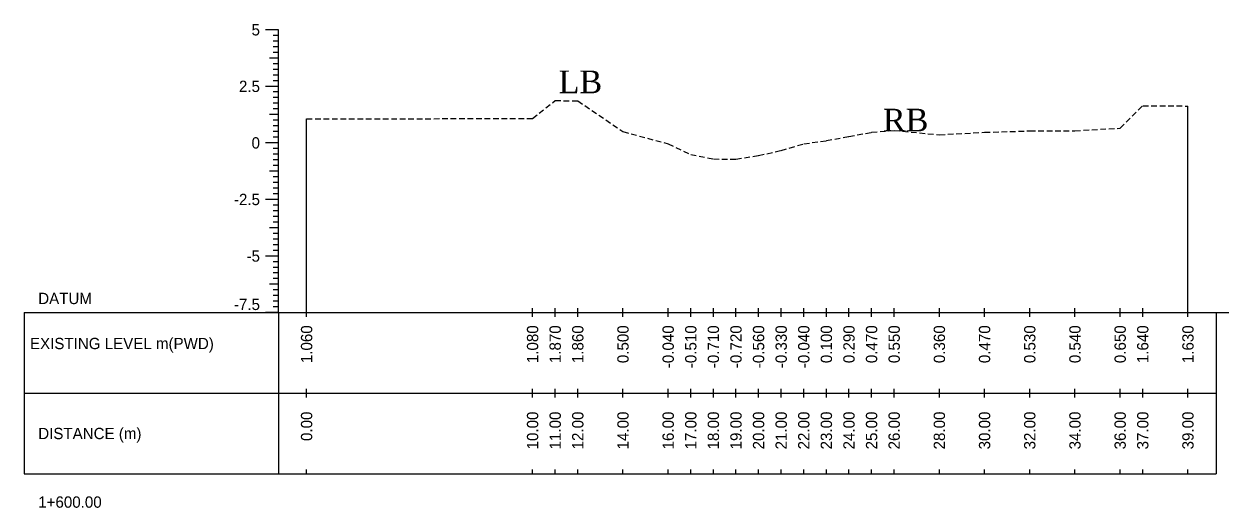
# Model space of a CAD drawing. Header units: inches. Extents: x 3247 to 4722, y -1199 to -293.
# Drawn here: x 4297.9 to 4351.2, y -733.4 to -712 of the extents above; entities that cross this region are included whole.
import ezdxf
from ezdxf.enums import TextEntityAlignment as Align

# ---------------------------------------------------------------- set-up
doc = ezdxf.new("R2010")
doc.units = ezdxf.units.IN
doc.header["$MEASUREMENT"] = 0
doc.linetypes.add('HIDDEN', pattern=[0.375, 0.25, -0.125])
doc.layers.add('CS_Drawing', color=7, linetype='Continuous')
doc.layers.add('GL', color=3, linetype='HIDDEN')
doc.styles.add('romans', font='romans.shx')

msp = doc.modelspace()

# ---------------------------------------------------------------- linework, layer by layer
at = {"layer": 'CS_Drawing'}
for p, q in [((4309.151, -712.224), (4308.588, -712.224)), ((4309.151, -712.224), (4308.757, -712.224)), ((4309.151, -712.224), (4308.926, -712.224)), ((4309.151, -724.724), (4309.151, -712.224)), ((4309.151, -712.474), (4308.926, -712.474)), ((4309.151, -712.724), (4308.926, -712.724)), ((4309.151, -712.974), (4308.926, -712.974)), ((4309.151, -713.224), (4308.926, -713.224)), ((4309.151, -713.474), (4308.757, -713.474)), ((4309.151, -713.474), (4308.926, -713.474)), ((4309.151, -713.724), (4308.926, -713.724)), ((4309.151, -713.974), (4308.926, -713.974)), ((4309.151, -714.224), (4308.926, -714.224)), ((4309.151, -714.724), (4308.588, -714.724)), ((4309.151, -714.724), (4308.757, -714.724)), ((4309.151, -714.474), (4308.926, -714.474)), ((4309.151, -714.724), (4308.926, -714.724)), ((4309.151, -714.974), (4308.926, -714.974)), ((4309.151, -715.224), (4308.926, -715.224)), ((4309.151, -715.974), (4308.757, -715.974)), ((4309.151, -715.474), (4308.926, -715.474)), ((4309.151, -715.724), (4308.926, -715.724)), ((4309.151, -715.974), (4308.926, -715.974)), ((4349.401, -724.724), (4349.401, -715.594)), ((4309.151, -716.224), (4308.926, -716.224)), ((4309.151, -716.474), (4308.926, -716.474)), ((4310.401, -724.724), (4310.401, -716.164)), ((4309.151, -716.724), (4308.926, -716.724)), ((4309.151, -716.974), (4308.926, -716.974)), ((4309.151, -717.224), (4308.588, -717.224)), ((4309.151, -717.224), (4308.757, -717.224)), ((4309.151, -717.224), (4308.926, -717.224)), ((4309.151, -717.474), (4308.926, -717.474)), ((4309.151, -717.724), (4308.926, -717.724)), ((4309.151, -717.974), (4308.926, -717.974)), ((4309.151, -718.474), (4308.757, -718.474)), ((4309.151, -718.224), (4308.926, -718.224)), ((4309.151, -718.474), (4308.926, -718.474)), ((4309.151, -718.724), (4308.926, -718.724)), ((4309.151, -718.974), (4308.926, -718.974)), ((4309.151, -719.224), (4308.926, -719.224)), ((4309.151, -719.474), (4308.926, -719.474)), ((4309.151, -719.724), (4308.588, -719.724)), ((4309.151, -719.724), (4308.757, -719.724)), ((4309.151, -719.724), (4308.926, -719.724)), ((4309.151, -719.974), (4308.926, -719.974)), ((4309.151, -720.224), (4308.926, -720.224)), ((4309.151, -720.474), (4308.926, -720.474)), ((4309.151, -720.724), (4308.926, -720.724)), ((4309.151, -720.974), (4308.757, -720.974)), ((4309.151, -720.974), (4308.926, -720.974)), ((4309.151, -721.224), (4308.926, -721.224)), ((4309.151, -721.474), (4308.926, -721.474)), ((4309.151, -721.724), (4308.926, -721.724)), ((4309.151, -722.224), (4308.588, -722.224)), ((4309.151, -722.224), (4308.757, -722.224)), ((4309.151, -721.974), (4308.926, -721.974)), ((4309.151, -722.224), (4308.926, -722.224)), ((4309.151, -722.474), (4308.926, -722.474)), ((4309.151, -722.724), (4308.926, -722.724)), ((4309.151, -722.974), (4308.926, -722.974)), ((4309.151, -723.224), (4308.926, -723.224)), ((4309.151, -723.474), (4308.757, -723.474)), ((4309.151, -723.474), (4308.926, -723.474)), ((4309.151, -723.724), (4308.926, -723.724)), ((4309.151, -723.974), (4308.926, -723.974)), ((4309.151, -724.224), (4308.926, -724.224)), ((4309.151, -724.474), (4308.926, -724.474)), ((4297.901, -724.724), (4309.151, -724.724)), ((4297.901, -724.724), (4297.901, -731.849)), ((4309.151, -724.724), (4308.588, -724.724)), ((4309.151, -724.724), (4308.757, -724.724)), ((4309.151, -724.724), (4308.926, -724.724)), ((4309.151, -724.724), (4350.651, -724.724)), ((4309.151, -724.724), (4309.151, -731.849)), ((4310.401, -724.911), (4310.401, -724.536)), ((4320.401, -724.911), (4320.401, -724.536)), ((4321.401, -724.911), (4321.401, -724.536)), ((4322.401, -724.911), (4322.401, -724.536)), ((4324.401, -724.911), (4324.401, -724.536)), ((4326.401, -724.911), (4326.401, -724.536)), ((4327.401, -724.911), (4327.401, -724.536)), ((4328.401, -724.911), (4328.401, -724.536)), ((4329.401, -724.911), (4329.401, -724.536)), ((4330.401, -724.911), (4330.401, -724.536)), ((4331.401, -724.911), (4331.401, -724.536)), ((4332.401, -724.911), (4332.401, -724.536)), ((4333.401, -724.911), (4333.401, -724.536)), ((4334.401, -724.911), (4334.401, -724.536)), ((4335.401, -724.911), (4335.401, -724.536)), ((4336.401, -724.911), (4336.401, -724.536)), ((4338.401, -724.911), (4338.401, -724.536)), ((4340.401, -724.911), (4340.401, -724.536)), ((4342.401, -724.911), (4342.401, -724.536)), ((4344.401, -724.911), (4344.401, -724.536)), ((4346.401, -724.911), (4346.401, -724.536)), ((4347.401, -724.911), (4347.401, -724.536)), ((4349.401, -724.911), (4349.401, -724.536)), ((4350.651, -724.724), (4351.213, -724.724)), ((4350.651, -724.724), (4351.044, -724.724)), ((4350.651, -724.724), (4350.876, -724.724)), ((4350.651, -724.724), (4350.651, -731.849)), ((4310.401, -728.474), (4310.401, -728.099)), ((4320.401, -728.474), (4320.401, -728.099)), ((4321.401, -728.474), (4321.401, -728.099)), ((4322.401, -728.474), (4322.401, -728.099)), ((4324.401, -728.474), (4324.401, -728.099)), ((4326.401, -728.474), (4326.401, -728.099)), ((4327.401, -728.474), (4327.401, -728.099)), ((4328.401, -728.474), (4328.401, -728.099)), ((4329.401, -728.474), (4329.401, -728.099)), ((4330.401, -728.474), (4330.401, -728.099)), ((4331.401, -728.474), (4331.401, -728.099)), ((4332.401, -728.474), (4332.401, -728.099)), ((4333.401, -728.474), (4333.401, -728.099)), ((4334.401, -728.474), (4334.401, -728.099)), ((4335.401, -728.474), (4335.401, -728.099)), ((4336.401, -728.474), (4336.401, -728.099)), ((4338.401, -728.474), (4338.401, -728.099)), ((4340.401, -728.474), (4340.401, -728.099)), ((4342.401, -728.474), (4342.401, -728.099)), ((4344.401, -728.474), (4344.401, -728.099)), ((4346.401, -728.474), (4346.401, -728.099)), ((4347.401, -728.474), (4347.401, -728.099)), ((4349.401, -728.474), (4349.401, -728.099)), ((4297.901, -728.286), (4309.151, -728.286)), ((4309.151, -728.286), (4350.651, -728.286)), ((4309.151, -728.286), (4350.651, -728.286)), ((4297.901, -731.849), (4309.151, -731.849)), ((4309.151, -731.849), (4350.651, -731.849)), ((4310.401, -731.849), (4310.401, -731.661)), ((4320.401, -731.849), (4320.401, -731.661)), ((4321.401, -731.849), (4321.401, -731.661)), ((4322.401, -731.849), (4322.401, -731.661)), ((4324.401, -731.849), (4324.401, -731.661)), ((4326.401, -731.849), (4326.401, -731.661)), ((4327.401, -731.849), (4327.401, -731.661)), ((4328.401, -731.849), (4328.401, -731.661)), ((4329.401, -731.849), (4329.401, -731.661)), ((4330.401, -731.849), (4330.401, -731.661)), ((4331.401, -731.849), (4331.401, -731.661)), ((4332.401, -731.849), (4332.401, -731.661)), ((4333.401, -731.849), (4333.401, -731.661)), ((4334.401, -731.849), (4334.401, -731.661)), ((4335.401, -731.849), (4335.401, -731.661)), ((4336.401, -731.849), (4336.401, -731.661)), ((4338.401, -731.849), (4338.401, -731.661)), ((4340.401, -731.849), (4340.401, -731.661)), ((4342.401, -731.849), (4342.401, -731.661)), ((4344.401, -731.849), (4344.401, -731.661)), ((4346.401, -731.849), (4346.401, -731.661)), ((4347.401, -731.849), (4347.401, -731.661)), ((4349.401, -731.849), (4349.401, -731.661))]:
    msp.add_line(p, q, dxfattribs=at)
at = {"layer": 'GL'}
msp.add_lwpolyline([(4310.401, -716.164), (4320.401, -716.144), (4321.401, -715.354), (4322.401, -715.364), (4324.401, -716.724), (4326.401, -717.264), (4327.401, -717.734), (4328.401, -717.934), (4329.401, -717.944), (4330.401, -717.784), (4331.401, -717.554), (4332.401, -717.264), (4333.401, -717.124), (4334.401, -716.934), (4335.401, -716.754), (4336.401, -716.674), (4338.401, -716.864), (4340.401, -716.754), (4342.401, -716.694), (4344.401, -716.684), (4346.401, -716.574), (4347.401, -715.584), (4349.401, -715.594)], dxfattribs=at)

# ---------------------------------------------------------------- texts
at = {"char_height": 1, "width": 685.10646, "attachment_point": 1, "style": 'romans'}
for s, insert in [('{\\fTimes New Roman|b0|i0|c0|p18;LB}', (4321.552, -714.026)), ('{\\fTimes New Roman|b0|i0|c0|p18;RB}', (4335.901, -715.714))]:
    msp.add_mtext(s, dxfattribs=dict(at, insert=insert))
at = {"layer": 'CS_Drawing'}
for s, p in [('5', (4308.338, -712.224)), ('2.5', (4308.338, -714.724)), ('0', (4308.338, -717.224)), ('-2.5', (4308.338, -719.724)), ('-5', (4308.338, -722.224))]:
    msp.add_text(s, height=0.5, dxfattribs=at).set_placement(p, align=Align.MIDDLE_RIGHT)
for s, p in [('DATUM', (4298.526, -724.099)), ('EXISTING LEVEL m(PWD)', (4298.161, -726.09)), ('DISTANCE (m)', (4298.526, -730.068)), ('1+600.00', (4298.526, -733.099))]:
    msp.add_text(s, height=0.5, dxfattribs=at).set_placement(p, align=Align.MIDDLE_LEFT)
msp.add_text('-7.5', height=0.5, dxfattribs=at).set_placement((4308.338, -724.611), align=Align.RIGHT)
for s, p in [('1.060', (4310.401, -725.286)), ('1.080', (4320.401, -725.286)), ('1.870', (4321.401, -725.286)), ('1.860', (4322.401, -725.286)), ('0.500', (4324.401, -725.286)), ('-0.040', (4326.401, -725.286)), ('-0.510', (4327.401, -725.286)), ('-0.710', (4328.401, -725.286)), ('-0.720', (4329.401, -725.286)), ('-0.560', (4330.401, -725.286)), ('-0.330', (4331.401, -725.286)), ('-0.040', (4332.401, -725.286)), ('0.100', (4333.401, -725.286)), ('0.290', (4334.401, -725.286)), ('0.470', (4335.401, -725.286)), ('0.550', (4336.401, -725.286)), ('0.360', (4338.401, -725.286)), ('0.470', (4340.401, -725.286)), ('0.530', (4342.401, -725.286)), ('0.540', (4344.401, -725.286)), ('0.650', (4346.401, -725.286)), ('1.640', (4347.401, -725.286)), ('1.630', (4349.401, -725.286)), ('0.00', (4310.401, -729.099)), ('10.00', (4320.401, -729.099)), ('11.00', (4321.401, -729.099)), ('12.00', (4322.401, -729.099)), ('14.00', (4324.401, -729.099)), ('16.00', (4326.401, -729.099)), ('17.00', (4327.401, -729.099)), ('18.00', (4328.401, -729.099)), ('19.00', (4329.401, -729.099)), ('20.00', (4330.401, -729.099)), ('21.00', (4331.401, -729.099)), ('22.00', (4332.401, -729.099)), ('23.00', (4333.401, -729.099)), ('24.00', (4334.401, -729.099)), ('25.00', (4335.401, -729.099)), ('26.00', (4336.401, -729.099)), ('28.00', (4338.401, -729.099)), ('30.00', (4340.401, -729.099)), ('32.00', (4342.401, -729.099)), ('34.00', (4344.401, -729.099)), ('36.00', (4346.401, -729.099)), ('37.00', (4347.401, -729.099)), ('39.00', (4349.401, -729.099))]:
    msp.add_text(s, height=0.5, rotation=90, dxfattribs=at).set_placement(p, align=Align.MIDDLE_RIGHT)

doc.saveas('drawing.dxf')
